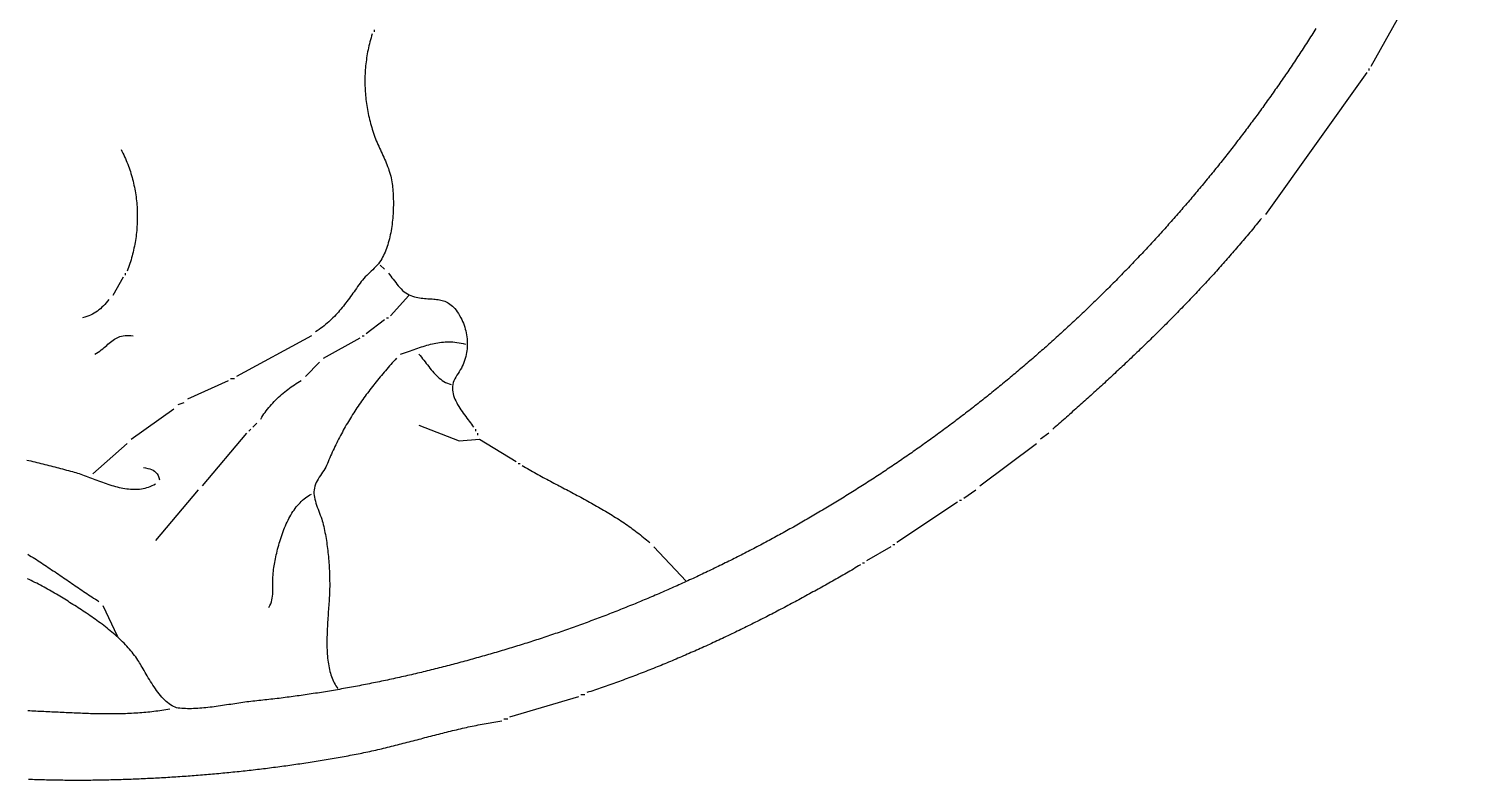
# Model space of a CAD drawing. Header units: millimetres. Extents: x 17 to 1517, y 15 to 1503.
# Drawn here: x 740 to 1454, y 15 to 386 of the extents above; entities that cross this region are included whole.
import ezdxf

# ---------------------------------------------------------------- set-up
doc = ezdxf.new("R2010")
doc.units = ezdxf.units.MM
doc.layers.add('0_0_0', color=3, linetype='Continuous')

msp = doc.modelspace()

# ---------------------------------------------------------------- linework, layer by layer
at = {"layer": '0_0_0'}
for points in [[(1454, 464), (1438.2469, 430), (1403, 367)], [(1375.924, 385.6647), (1375.4008, 384.8367), (1374.8766, 384.0096), (1374.3513, 383.1831), (1373.825, 382.3575), (1373.2975, 381.5326), (1372.769, 380.7084), (1372.2395, 379.885), (1371.7088, 379.0624), (1371.1771, 378.2405), (1370.6444, 377.4194), (1370.1105, 376.5991), (1369.5757, 375.7795), (1369.0397, 374.9607), (1368.5027, 374.1427), (1367.9646, 373.3254), (1367.4255, 372.5089), (1366.8853, 371.6932), (1366.3441, 370.8782), (1365.8018, 370.064), (1365.2585, 369.2506), (1364.7141, 368.438), (1364.1686, 367.6261), (1363.6221, 366.815), (1363.0746, 366.0047), (1362.526, 365.1952), (1361.9763, 364.3864), (1361.4256, 363.5785), (1360.8739, 362.7713), (1360.3211, 361.9649), (1359.7673, 361.1593), (1359.2124, 360.3544), (1358.6565, 359.5504), (1358.0996, 358.7471), (1357.5416, 357.9446), (1356.9826, 357.143), (1356.4225, 356.3421), (1355.8614, 355.542), (1355.2993, 354.7427), (1354.7361, 353.9441), (1354.1719, 353.1464), (1353.6067, 352.3495), (1353.0404, 351.5534), (1352.4731, 350.758), (1351.9048, 349.9635), (1351.3355, 349.1698), (1350.7651, 348.3769), (1350.1937, 347.5847), (1349.6213, 346.7934), (1349.0479, 346.0029), (1348.4734, 345.2132), (1347.8979, 344.4243), (1347.3214, 343.6362), (1346.7439, 342.8489), (1346.1653, 342.0624), (1345.5858, 341.2767), (1345.0052, 340.4919), (1344.4236, 339.7078), (1343.841, 338.9246), (1343.2574, 338.1422), (1342.6728, 337.3606), (1342.0871, 336.5798), (1341.5005, 335.7998), (1340.9128, 335.0207), (1340.3241, 334.2423), (1339.7345, 333.4648), (1339.1438, 332.6881), (1338.5521, 331.9123), (1337.9594, 331.1372), (1337.3657, 330.363), (1336.771, 329.5896), (1336.1754, 328.8171), (1335.5787, 328.0453), (1334.981, 327.2744), (1334.3823, 326.5044), (1333.7826, 325.7351), (1333.1819, 324.9667), (1332.5803, 324.1992), (1331.9776, 323.4324), (1331.374, 322.6665), (1330.7693, 321.9015), (1330.1637, 321.1372), (1329.5571, 320.3738), (1328.9494, 319.6113), (1328.3408, 318.8496), (1327.7313, 318.0887), (1327.1207, 317.3287), (1326.5091, 316.5695), (1325.8966, 315.8112), (1325.2831, 315.0537), (1324.6686, 314.2971), (1324.0531, 313.5413), (1323.4367, 312.7864), (1322.8192, 312.0323), (1322.2008, 311.279), (1321.5815, 310.5267), (1320.9611, 309.7751), (1320.3398, 309.0245), (1319.7175, 308.2746), (1319.0942, 307.5257), (1318.47, 306.7776), (1317.8447, 306.0303), (1317.2186, 305.284), (1316.5914, 304.5384), (1315.9633, 303.7938), (1315.3342, 303.05), (1314.7042, 302.307), (1314.0732, 301.565), (1313.4412, 300.8238), (1312.8083, 300.0835), (1312.1744, 299.344), (1311.5396, 298.6054), (1310.9038, 297.8677), (1310.267, 297.1308), (1309.6293, 296.3949), (1308.9907, 295.6597), (1308.351, 294.9255), (1307.7105, 294.1922), (1307.0689, 293.4597), (1306.4265, 292.7281), (1305.7831, 291.9974), (1305.1387, 291.2675), (1304.4934, 290.5386), (1303.8471, 289.8105), (1303.1999, 289.0833), (1302.5517, 288.357), (1301.9027, 287.6316), (1301.2526, 286.9071), (1300.6016, 286.1834), (1299.9497, 285.4607), (1299.2969, 284.7388), (1298.6431, 284.0178), (1297.9884, 283.2977), (1297.3327, 282.5786), (1296.6761, 281.8603), (1296.0186, 281.1429), (1295.3601, 280.4264), (1294.7007, 279.7107), (1294.0404, 278.996), (1293.3791, 278.2822), (1292.7169, 277.5693), (1292.0538, 276.8573), (1291.3898, 276.1462), (1290.7248, 275.436), (1290.059, 274.7267), (1289.3922, 274.0183), (1288.7244, 273.3108), (1288.0558, 272.6043), (1287.3862, 271.8986), (1286.7157, 271.1938), (1286.0443, 270.49), (1285.372, 269.787), (1284.6988, 269.085), (1284.0246, 268.3839), (1283.3495, 267.6837), (1282.6736, 266.9844), (1281.9967, 266.2861), (1281.3189, 265.5887), (1280.6402, 264.8921), (1279.9605, 264.1965), (1279.28, 263.5018), (1278.5986, 262.8081), (1277.9162, 262.1153), (1277.233, 261.4234), (1276.5489, 260.7324), (1275.8638, 260.0423), (1275.1779, 259.3532), (1274.491, 258.665), (1273.8033, 257.9777), (1273.1146, 257.2914), (1272.4251, 256.606), (1271.7347, 255.9215), (1271.0433, 255.238), (1270.3511, 254.5554), (1269.658, 253.8737), (1268.964, 253.193), (1268.2691, 252.5132), (1267.5733, 251.8343), (1266.8766, 251.1564), (1266.1791, 250.4795), (1265.4806, 249.8034), (1264.7813, 249.1283), (1264.0811, 248.4542), (1263.3799, 247.781), (1262.678, 247.1088), (1261.9751, 246.4375), (1261.2714, 245.7671), (1260.5667, 245.0977), (1259.8612, 244.4293), (1259.1548, 243.7618), (1258.4476, 243.0952), (1257.7395, 242.4297), (1257.0305, 241.765), (1256.3206, 241.1014), (1255.6098, 240.4386), (1254.8982, 239.7769), (1254.1857, 239.1161), (1253.4724, 238.4562), (1252.7581, 237.7974), (1252.043, 237.1394), (1251.3271, 236.4825), (1250.6103, 235.8265), (1249.8926, 235.1715), (1249.174, 234.5174), (1248.4546, 233.8644), (1247.7344, 233.2122), (1247.0132, 232.5611), (1246.2912, 231.9109), (1245.5684, 231.2617), (1244.8447, 230.6135), (1244.1201, 229.9662), (1243.3947, 229.32), (1242.6685, 228.6747), (1241.9414, 228.0303), (1241.2134, 227.387), (1240.4846, 226.7446), (1239.7549, 226.1032), (1239.0244, 225.4628), (1238.2931, 224.8234), (1237.5609, 224.185), (1236.8278, 223.5475), (1236.0939, 222.9111), (1235.3592, 222.2756), (1234.6236, 221.6411), (1233.8872, 221.0076), (1233.1499, 220.3751), (1232.4118, 219.7436), (1231.6729, 219.113), (1230.9332, 218.4835), (1230.1926, 217.855), (1229.4511, 217.2274), (1228.7089, 216.6009), (1227.9658, 215.9753), (1227.2218, 215.3508), (1226.4771, 214.7272), (1225.7315, 214.1047), (1224.9851, 213.4831), (1224.2378, 212.8626), (1223.4897, 212.243), (1222.7408, 211.6245), (1221.9911, 211.007), (1221.2406, 210.3904), (1220.4892, 209.7749), (1219.737, 209.1604), (1218.984, 208.5469), (1218.2302, 207.9344), (1217.4756, 207.323), (1216.7201, 206.7125), (1215.9639, 206.1031), (1215.2068, 205.4946), (1214.4489, 204.8872), (1213.6902, 204.2808), (1212.9307, 203.6755), (1212.1703, 203.0711), (1211.4092, 202.4678), (1210.6472, 201.8655), (1209.8845, 201.2642), (1209.1209, 200.6639), (1208.3566, 200.0647), (1207.5914, 199.4665), (1206.8254, 198.8693), (1206.0587, 198.2731), (1205.2911, 197.678), (1204.5227, 197.0839), (1203.7535, 196.4908), (1202.9836, 195.8988), (1202.2128, 195.3078), (1201.4412, 194.7178), (1200.6689, 194.1289), (1199.8957, 193.541), (1199.1218, 192.9541), (1198.3471, 192.3683), (1197.5715, 191.7835), (1196.7952, 191.1998), (1196.0181, 190.6171), (1195.2402, 190.0355), (1194.4616, 189.4549), (1193.6821, 188.8753), (1192.9019, 188.2968), (1192.1208, 187.7193), (1191.339, 187.1429), (1190.5565, 186.5675), (1189.7731, 185.9932), (1188.9889, 185.4199), (1188.204, 184.8477), (1187.4183, 184.2766), (1186.6318, 183.7065), (1185.8446, 183.1374), (1185.0566, 182.5694), (1184.2678, 182.0025), (1183.4782, 181.4366), (1182.6879, 180.8718), (1181.8968, 180.308), (1181.1049, 179.7453), (1180.3122, 179.1837), (1179.5188, 178.6231), (1178.7247, 178.0636), (1177.9297, 177.5052), (1177.134, 176.9478), (1176.3376, 176.3915), (1175.5403, 175.8363), (1174.7424, 175.2821), (1173.9436, 174.7291), (1173.1441, 174.177), (1172.3439, 173.6261), (1171.5428, 173.0762), (1170.7411, 172.5274), (1169.9386, 171.9797), (1169.1353, 171.4331), (1168.3313, 170.8875), (1167.5265, 170.3431), (1166.721, 169.7997), (1165.9147, 169.2573), (1165.1077, 168.7161), (1164.2999, 168.176), (1163.4914, 167.6369), (1162.6821, 167.0989), (1161.8721, 166.562), (1161.0614, 166.0263), (1160.2499, 165.4915), (1159.4377, 164.9579), (1158.6247, 164.4254), (1157.811, 163.894), (1156.9966, 163.3636), (1156.1814, 162.8344), (1155.3655, 162.3062), (1154.5489, 161.7792), (1153.7315, 161.2532), (1152.9134, 160.7284), (1152.0946, 160.2046), (1151.275, 159.682), (1150.4547, 159.1604), (1149.6337, 158.64), (1148.8119, 158.1206), (1147.9895, 157.6024), (1147.1663, 157.0853), (1146.3423, 156.5692), (1145.5177, 156.0543), (1144.6923, 155.5405), (1143.8662, 155.0278), (1143.0394, 154.5162), (1142.2119, 154.0058), (1141.3837, 153.4964), (1140.5547, 152.9882), (1139.7251, 152.481), (1138.8947, 151.975), (1138.0636, 151.4701), (1137.2318, 150.9664), (1136.3992, 150.4637), (1135.566, 149.9622), (1134.7321, 149.4618), (1133.8974, 148.9625), (1133.0621, 148.4644), (1132.226, 147.9673), (1131.3893, 147.4714), (1130.5518, 146.9766), (1129.7136, 146.483), (1128.8748, 145.9905), (1128.0352, 145.4991), (1127.1949, 145.0088), (1126.354, 144.5197), (1125.5123, 144.0317), (1124.6699, 143.5448), (1123.8269, 143.0591), (1122.9831, 142.5745), (1122.1387, 142.0911), (1121.2935, 141.6088), (1120.4477, 141.1276), (1119.6012, 140.6476), (1118.754, 140.1687), (1117.9061, 139.691), (1117.0575, 139.2144), (1116.2083, 138.7389), (1115.3583, 138.2646), (1114.5077, 137.7915), (1113.6564, 137.3195), (1112.8044, 136.8486), (1111.9517, 136.3789), (1111.0983, 135.9104), (1110.2443, 135.443), (1109.3896, 134.9767), (1108.5342, 134.5116), (1107.6781, 134.0477), (1106.8214, 133.5849), (1105.964, 133.1233), (1105.1059, 132.6629), (1104.2472, 132.2036), (1103.3877, 131.7454), (1102.5276, 131.2885), (1101.6669, 130.8326), (1100.8054, 130.378), (1099.9434, 129.9245), (1099.0806, 129.4722), (1098.2172, 129.0211), (1097.3531, 128.5711), (1096.4883, 128.1223), (1095.6229, 127.6746), (1094.7569, 127.2282), (1093.8901, 126.7829), (1093.0228, 126.3388), (1092.1547, 125.8958), (1091.286, 125.4541), (1090.4167, 125.0135), (1089.5467, 124.5741), (1088.676, 124.1358), (1087.8047, 123.6988), (1086.9328, 123.2629), (1086.0601, 122.8282), (1085.1869, 122.3947), (1084.313, 121.9624), (1083.4384, 121.5313), (1082.5633, 121.1013), (1081.6874, 120.6726), (1080.8109, 120.245), (1079.9338, 119.8186), (1079.0561, 119.3935), (1078.1777, 118.9695), (1077.2986, 118.5467), (1076.4189, 118.1251), (1075.5386, 117.7046), (1074.6577, 117.2854), (1073.7761, 116.8674), (1072.8939, 116.4506), (1072.011, 116.035), (1071.1275, 115.6206), (1070.2434, 115.2073), (1069.3587, 114.7953), (1068.4733, 114.3845), (1067.5873, 113.9749), (1066.7007, 113.5665), (1065.8135, 113.1593), (1064.9256, 112.7533), (1064.0371, 112.3485), (1063.148, 111.945), (1062.2582, 111.5426), (1061.3679, 111.1415), (1060.4769, 110.7416), (1059.5853, 110.3428), (1058.6931, 109.9453), (1057.8003, 109.5491), (1056.9068, 109.154), (1056.0128, 108.7601), (1055.1181, 108.3675), (1054.2228, 107.9761), (1053.327, 107.5859), (1052.4305, 107.197), (1051.5334, 106.8092), (1050.6356, 106.4227), (1049.7373, 106.0374), (1048.8384, 105.6534), (1047.9389, 105.2705), (1047.0387, 104.8889), (1046.138, 104.5085), (1045.2367, 104.1294), (1044.3347, 103.7515), (1043.4322, 103.3748), (1042.5291, 102.9994), (1041.6253, 102.6252), (1040.721, 102.2522), (1039.8161, 101.8805), (1038.9106, 101.51), (1038.0045, 101.1407), (1037.0978, 100.7727), (1036.1905, 100.4059), (1035.2826, 100.0404), (1034.3741, 99.6761), (1033.4651, 99.3131), (1032.5554, 98.9513), (1031.6452, 98.5907), (1030.7344, 98.2314), (1029.823, 97.8734), (1028.911, 97.5166), (1027.9985, 97.161), (1027.0853, 96.8067), (1026.1716, 96.4537), (1025.2573, 96.1019), (1024.3425, 95.7514), (1023.427, 95.4021), (1022.511, 95.0541), (1021.5944, 94.7073), (1020.6772, 94.3618), (1019.7595, 94.0176), (1018.8412, 93.6746), (1017.9223, 93.3329), (1017.0028, 92.9924), (1016.0828, 92.6532), (1015.1622, 92.3153), (1014.2411, 91.9787), (1013.3194, 91.6433), (1012.3971, 91.3092), (1011.4743, 90.9763), (1010.5509, 90.6447), (1009.6269, 90.3144), (1008.7024, 89.9854), (1007.7773, 89.6577), (1006.8517, 89.3312), (1005.9255, 89.006), (1004.9987, 88.6821), (1004.0714, 88.3594), (1003.1436, 88.038), (1002.2152, 87.718), (1001.2862, 87.3992), (1000.3567, 87.0816), (999.4266, 86.7654), (998.496, 86.4505), (997.5649, 86.1368), (996.6332, 85.8244), (995.701, 85.5133), (994.7682, 85.2035), (993.8348, 84.895), (992.901, 84.5878), (991.9666, 84.2819), (991.0316, 83.9773), (990.0961, 83.6739), (989.1601, 83.3719), (988.2236, 83.0711), (987.2865, 82.7717), (986.3488, 82.4735), (985.4107, 82.1767), (984.472, 81.8811), (983.5327, 81.5869), (982.593, 81.294), (981.6527, 81.0023), (980.7119, 80.712), (979.7706, 80.423), (978.8287, 80.1352), (977.8863, 79.8488), (976.9434, 79.5637), (976, 79.28), (975.038, 78.992), (974.0757, 78.7052), (973.1129, 78.4195), (972.1496, 78.1349), (971.1858, 77.8516), (970.2216, 77.5693), (969.257, 77.2883), (968.2919, 77.0084), (967.3264, 76.7296), (966.3604, 76.4521), (965.3939, 76.1757), (964.4271, 75.9006), (963.4598, 75.6266), (962.4921, 75.3538), (961.5239, 75.0823), (960.5553, 74.812), (959.5863, 74.5428), (958.6169, 74.275), (957.647, 74.0083), (956.6768, 73.7429), (955.7061, 73.4787), (954.735, 73.2158), (953.7635, 72.9542), (952.7916, 72.6938), (951.8193, 72.4346), (950.8465, 72.1768), (949.8734, 71.9202), (948.8999, 71.6649), (947.926, 71.4109), (946.9517, 71.1582), (945.9771, 70.9068), (945.002, 70.6567), (944.0265, 70.408), (943.0507, 70.1605), (942.0745, 69.9144), (941.0979, 69.6696), (940.121, 69.4261), (939.1437, 69.184), (938.166, 68.9433), (937.1879, 68.7039), (936.2095, 68.4658), (935.2307, 68.2292), (934.2516, 67.9939), (933.2721, 67.76), (932.2923, 67.5274), (931.3121, 67.2963), (930.3316, 67.0665), (929.3507, 66.8382), (928.3695, 66.6113), (927.3879, 66.3858), (926.406, 66.1617), (925.4238, 65.939), (924.4413, 65.7178), (923.4584, 65.498), (922.4752, 65.2796), (921.4917, 65.0627), (920.5078, 64.8472), (919.5237, 64.6333), (918.5392, 64.4207), (917.5544, 64.2097), (916.5693, 64.0001), (915.5839, 63.792), (914.5982, 63.5855), (913.6122, 63.3804), (912.6259, 63.1768), (911.6393, 62.9747), (910.6524, 62.7741), (909.6652, 62.5751), (908.6777, 62.3775), (907.6899, 62.1815), (906.7019, 61.9871), (905.7136, 61.7942), (904.725, 61.6028), (903.7361, 61.413), (902.7469, 61.2247), (901.7575, 61.0381), (900.7678, 60.853), (899.7778, 60.6694), (898.7876, 60.4875), (897.7972, 60.3071), (896.8064, 60.1284), (895.8154, 59.9512), (894.8242, 59.7757), (893.8327, 59.6017), (892.841, 59.4294), (891.849, 59.2587), (890.8568, 59.0897), (889.8643, 58.9222), (888.8716, 58.7565), (887.8787, 58.5923), (886.8855, 58.4298), (885.8921, 58.269), (884.8985, 58.1099), (883.9047, 57.9524), (882.9106, 57.7966), (881.9164, 57.6425), (880.9219, 57.4901), (879.9272, 57.3393), (878.9323, 57.1903), (877.9371, 57.043), (876.9418, 56.8974), (875.9463, 56.7535), (874.9506, 56.6113), (873.9546, 56.4709), (872.9585, 56.3322), (871.9622, 56.1952), (870.9657, 56.06), (869.9691, 55.9266), (868.9722, 55.7949), (867.9751, 55.6649), (866.9779, 55.5368), (865.9805, 55.4104), (864.9829, 55.2858), (863.9852, 55.163), (862.9873, 55.042), (861.9892, 54.9228), (860.991, 54.8053), (859.9926, 54.6898), (858.994, 54.576), (857.9953, 54.464), (856.9965, 54.3539), (855.9974, 54.2456), (854.9983, 54.1392), (853.999, 54.0346), (852.9995, 53.9318), (852, 53.831), (851.0472, 53.7312), (850.0866, 53.6224), (849.1185, 53.5051), (848.1435, 53.3804), (847.1619, 53.2488), (846.1743, 53.1112), (845.181, 52.9685), (844.1826, 52.8214), (843.1794, 52.6708), (842.1719, 52.5173), (841.1606, 52.3619), (840.1459, 52.2053), (839.1283, 52.0483), (838.1082, 51.8917), (837.0861, 51.7363), (836.0625, 51.5829), (835.0377, 51.4323), (834.0122, 51.2853), (832.9865, 51.1428), (831.961, 51.0054), (830.9363, 50.874), (829.9126, 50.7494), (828.8905, 50.6323), (827.8705, 50.5237), (826.8529, 50.4243), (825.8383, 50.3348), (824.8271, 50.2561), (823.8197, 50.189), (822.8165, 50.1343), (821.8182, 50.0927), (820.825, 50.0651), (819.8374, 50.0523), (818.8559, 50.055), (817.881, 50.0741), (816.9131, 50.1104), (815.9526, 50.1646), (815, 50.2376), (814.2143, 50.3459), (813.4372, 50.5308), (812.6689, 50.7884), (811.9096, 51.115), (811.1595, 51.5066), (810.4189, 51.9595), (809.6878, 52.4699), (808.9665, 53.0338), (808.2552, 53.6476), (807.554, 54.3074), (806.8633, 55.0093), (806.1832, 55.7495), (805.5139, 56.5243), (804.8555, 57.3297), (804.2084, 58.1621), (803.5726, 59.0175), (802.9484, 59.8921), (802.3361, 60.7821), (801.7357, 61.6837), (801.1475, 62.5931), (800.5716, 63.5064), (800.0084, 64.4199), (799.458, 65.3296), (798.9205, 66.2319), (798.3962, 67.1227), (797.8853, 67.9985), (797.388, 68.8552), (796.9045, 69.6892), (796.4349, 70.4965), (795.9796, 71.2734), (795.5386, 72.016), (795.1122, 72.7205), (794.7006, 73.3831), (794.304, 74), (793.7689, 74.7964), (793.2149, 75.5852), (792.6426, 76.3664), (792.0525, 77.1399), (791.4452, 77.906), (790.8213, 78.6646), (790.1814, 79.4159), (789.5261, 80.1597), (788.856, 80.8964), (788.1716, 81.6257), (787.4736, 82.348), (786.7625, 83.0631), (786.0389, 83.7711), (785.3034, 84.4722), (784.5566, 85.1663), (783.7991, 85.8536), (783.0315, 86.5341), (782.2543, 87.2077), (781.4681, 87.8747), (780.6736, 88.5351), (779.8713, 89.1888), (779.0618, 89.836), (778.2456, 90.4768), (777.4235, 91.1111), (776.5959, 91.7391), (775.7634, 92.3608), (774.9267, 92.9762), (774.0863, 93.5855), (773.2429, 94.1886), (772.3969, 94.7857), (771.549, 95.3768), (770.6998, 95.9619), (769.8498, 96.5411), (768.9997, 97.1145), (768.15, 97.6821), (767.3014, 98.2439), (766.4543, 98.8002), (765.6094, 99.3508), (764.7674, 99.8958), (763.9286, 100.4354), (763.0939, 100.9696), (762.2637, 101.4983), (761.4386, 102.0218), (760.6192, 102.54), (759.8061, 103.053), (759, 103.5609), (758.1962, 104.0645), (757.3838, 104.5686), (756.5631, 105.0727), (755.7342, 105.5766), (754.8976, 106.0799), (754.0533, 106.5822), (753.2018, 107.0832), (752.3432, 107.5825), (751.4778, 108.0798), (750.6058, 108.5746), (749.7276, 109.0668), (748.8434, 109.5558), (747.9535, 110.0415), (747.058, 110.5233), (746.1574, 111.001), (745.2517, 111.4741), (744.3414, 111.9424), (743.4266, 112.4055), (742.5076, 112.8631), (741.5847, 113.3147), (740.6582, 113.7601), (739.7282, 114.1988)], [(910, 383), (909.6953, 382.0193), (909.4043, 381.0385), (909.127, 380.0577), (908.8633, 379.0767), (908.6131, 378.0956), (908.3764, 377.1145), (908.1532, 376.1333), (907.9433, 375.1521), (907.7469, 374.1708), (907.5637, 373.1894), (907.3938, 372.208), (907.2372, 371.2266), (907.0937, 370.2452), (906.9634, 369.2638), (906.8461, 368.2823), (906.7419, 367.3009), (906.6507, 366.3195), (906.5724, 365.3381), (906.5071, 364.3568), (906.4546, 363.3755), (906.4149, 362.3943), (906.388, 361.4131), (906.3739, 360.432), (906.3724, 359.4509), (906.3835, 358.47), (906.4072, 357.4891), (906.4435, 356.5084), (906.4922, 355.5278), (906.5534, 354.5472), (906.6271, 353.5669), (906.713, 352.5866), (906.8113, 351.6065), (906.9219, 350.6266), (907.0446, 349.6468), (907.1796, 348.6672), (907.3267, 347.6878), (907.4859, 346.7086), (907.6571, 345.7296), (907.8403, 344.7507), (908.0354, 343.7721), (908.2425, 342.7938), (908.4614, 341.8156), (908.6921, 340.8377), (908.9346, 339.8601), (909.1889, 338.8827), (909.4547, 337.9056), (909.7323, 336.9287), (910.0214, 335.9522), (910.322, 334.9759), (910.6342, 334), (910.9472, 333.0754), (911.2809, 332.1554), (911.6329, 331.2396), (912.0011, 330.3272), (912.3833, 329.4178), (912.7772, 328.5108), (913.1806, 327.6056), (913.5913, 326.7017), (914.007, 325.7984), (914.4256, 324.8953), (914.8448, 323.9917), (915.2625, 323.0872), (915.6763, 322.181), (916.0841, 321.2727), (916.4836, 320.3617), (916.8727, 319.4474), (917.2491, 318.5293), (917.6105, 317.6067), (917.9548, 316.6792), (918.2798, 315.7462), (918.5832, 314.8071), (918.8628, 313.8612), (919.1164, 312.9082), (919.3418, 311.9473), (919.5367, 310.9781), (919.699, 310), (919.8207, 309.1301), (919.9321, 308.2396), (920.0329, 307.3296), (920.1229, 306.4014), (920.2018, 305.4562), (920.2695, 304.4952), (920.3256, 303.5197), (920.3701, 302.531), (920.4026, 301.5303), (920.423, 300.5188), (920.431, 299.4977), (920.4264, 298.4684), (920.4089, 297.432), (920.3784, 296.3899), (920.3347, 295.3432), (920.2774, 294.2931), (920.2064, 293.2411), (920.1215, 292.1881), (920.0224, 291.1357), (919.9089, 290.0848), (919.7808, 289.0369), (919.6378, 287.9932), (919.4798, 286.9548), (919.3066, 285.9231), (919.1178, 284.8992), (918.9132, 283.8845), (918.6928, 282.8801), (918.4561, 281.8874), (918.203, 280.9075), (917.9334, 279.9418), (917.6468, 278.9913), (917.3432, 278.0575), (917.0224, 277.1415), (916.684, 276.2445), (916.3278, 275.3679), (915.9537, 274.5128), (915.5614, 273.6806), (915.1507, 272.8724), (914.7214, 272.0895), (914.2013, 271.2409), (913.6318, 270.4237), (913.0192, 269.6338), (912.3697, 268.8671), (911.6896, 268.1196), (910.9851, 267.3872), (910.2625, 266.6658), (909.5279, 265.9515), (908.7878, 265.24), (908.0483, 264.5274), (907.3156, 263.8096), (906.5961, 263.0825), (905.896, 262.342), (905.2215, 261.5842), (904.5789, 260.8048), (903.9745, 260), (903.3752, 259.1567), (902.7816, 258.3187), (902.1927, 257.4861), (901.6075, 256.6591), (901.0251, 255.8378), (900.4446, 255.0226), (899.8649, 254.2136), (899.2851, 253.4109), (898.7044, 252.6149), (898.1217, 251.8256), (897.5361, 251.0434), (896.9466, 250.2682), (896.3524, 249.5005), (895.7524, 248.7404), (895.1457, 247.988), (894.5314, 247.2436), (893.9084, 246.5074), (893.276, 245.7795), (892.633, 245.0602), (891.9786, 244.3497), (891.3119, 243.6481), (890.6318, 242.9557), (889.9374, 242.2726), (889.2278, 241.5991), (888.502, 240.9353), (887.7592, 240.2815), (886.9982, 239.6379), (886.2182, 239.0045), (885.4183, 238.3817), (884.5974, 237.7697), (883.7547, 237.1686), (882.8892, 236.5786), (882, 236)], [(911, 385), (911, 384)], [(1401, 364), (1351, 294)], [(1402, 366), (1402, 365)], [(786, 326), (786.4558, 325.1148), (786.8982, 324.2243), (787.3271, 323.3286), (787.7425, 322.4279), (788.1444, 321.5223), (788.533, 320.612), (788.908, 319.6971), (789.2697, 318.7778), (789.618, 317.8543), (789.9529, 316.9267), (790.2745, 315.9951), (790.5827, 315.0597), (790.8776, 314.1207), (791.1592, 313.1783), (791.4275, 312.2325), (791.6825, 311.2836), (791.9242, 310.3316), (792.1527, 309.3769), (792.368, 308.4194), (792.5701, 307.4594), (792.759, 306.497), (792.9347, 305.5324), (793.0973, 304.5657), (793.2467, 303.5971), (793.383, 302.6268), (793.5062, 301.6549), (793.6163, 300.6815), (793.7133, 299.7069), (793.7972, 298.7311), (793.8682, 297.7544), (793.926, 296.7768), (793.9709, 295.7986), (794.0028, 294.8199), (794.0217, 293.8408), (794.0277, 292.8615), (794.0207, 291.8822), (794.0007, 290.9031), (793.9679, 289.9242), (793.9222, 288.9457), (793.8636, 287.9679), (793.7921, 286.9908), (793.7078, 286.0146), (793.6107, 285.0394), (793.5007, 284.0655), (793.378, 283.0929), (793.2425, 282.1219), (793.0942, 281.1526), (792.9332, 280.1851), (792.7595, 279.2196), (792.573, 278.2562), (792.3739, 277.2952), (792.162, 276.3366), (791.9375, 275.3807), (791.7004, 274.4275), (791.4506, 273.4773), (791.1883, 272.5302), (790.9133, 271.5863), (790.6258, 270.6458), (790.3257, 269.7089), (790.013, 268.7757), (789.6878, 267.8464), (789.3501, 266.9211), (789, 266)], [(1349, 292), (1348.3673, 291.2165), (1347.7333, 290.4343), (1347.098, 289.6534), (1346.4614, 288.8737), (1345.8236, 288.0953), (1345.1845, 287.3181), (1344.5441, 286.5421), (1343.9024, 285.7673), (1343.2595, 284.9938), (1342.6153, 284.2215), (1341.9698, 283.4503), (1341.3232, 282.6804), (1340.6753, 281.9117), (1340.0261, 281.1442), (1339.3758, 280.3778), (1338.7242, 279.6126), (1338.0714, 278.8486), (1337.4175, 278.0858), (1336.7623, 277.3241), (1336.1059, 276.5636), (1335.4484, 275.8042), (1334.7896, 275.046), (1334.1297, 274.2889), (1333.4687, 273.5329), (1332.8064, 272.7781), (1332.143, 272.0243), (1331.4785, 271.2717), (1330.8128, 270.5202), (1330.146, 269.7698), (1329.4781, 269.0205), (1328.809, 268.2723), (1328.1389, 267.5252), (1327.4676, 266.7791), (1326.7952, 266.0342), (1326.1217, 265.2903), (1325.4471, 264.5474), (1324.7715, 263.8056), (1324.0947, 263.0649), (1323.4169, 262.3252), (1322.738, 261.5865), (1322.0581, 260.8489), (1321.3771, 260.1123), (1320.6951, 259.3767), (1320.012, 258.6422), (1319.3279, 257.9086), (1318.6427, 257.1761), (1317.9565, 256.4445), (1317.2694, 255.714), (1316.5812, 254.9844), (1315.892, 254.2558), (1315.2018, 253.5282), (1314.5106, 252.8015), (1313.8184, 252.0759), (1313.1252, 251.3511), (1312.4311, 250.6274), (1311.736, 249.9045), (1311.04, 249.1827), (1310.3429, 248.4617), (1309.645, 247.7417), (1308.9461, 247.0226), (1308.2463, 246.3044), (1307.5455, 245.5871), (1306.8438, 244.8708), (1306.1412, 244.1553), (1305.4377, 243.4407), (1304.7333, 242.7271), (1304.0279, 242.0143), (1303.3217, 241.3023), (1302.6146, 240.5913), (1301.9067, 239.8811), (1301.1978, 239.1718), (1300.4881, 238.4633), (1299.7775, 237.7557), (1299.0661, 237.0489), (1298.3538, 236.343), (1297.6407, 235.6378), (1296.9267, 234.9336), (1296.2119, 234.2301), (1295.4963, 233.5274), (1294.7799, 232.8256), (1294.0626, 232.1245), (1293.3446, 231.4243), (1292.6257, 230.7248), (1291.9061, 230.0262), (1291.1857, 229.3283), (1290.4645, 228.6311), (1289.7425, 227.9348), (1289.0198, 227.2392), (1288.2962, 226.5443), (1287.572, 225.8502), (1286.847, 225.1569), (1286.1212, 224.4643), (1285.3947, 223.7724), (1284.6675, 223.0813), (1283.9396, 222.3908), (1283.2109, 221.7011), (1282.4815, 221.0121), (1281.7514, 220.3238), (1281.0207, 219.6362), (1280.2892, 218.9493), (1279.557, 218.2631), (1278.8242, 217.5776), (1278.0907, 216.8927), (1277.3565, 216.2085), (1276.6216, 215.525), (1275.8861, 214.8421), (1275.15, 214.1599), (1274.4132, 213.4783), (1273.6758, 212.7974), (1272.9377, 212.117), (1272.199, 211.4374), (1271.4597, 210.7583), (1270.7198, 210.0799), (1269.9793, 209.4021), (1269.2382, 208.7248), (1268.4964, 208.0482), (1267.7541, 207.3722), (1267.0113, 206.6968), (1266.2678, 206.0219), (1265.5238, 205.3476), (1264.7792, 204.6739), (1264.034, 204.0008), (1263.2884, 203.3282), (1262.5421, 202.6562), (1261.7953, 201.9847), (1261.048, 201.3138), (1260.3002, 200.6434), (1259.5519, 199.9735), (1258.803, 199.3041), (1258.0536, 198.6353), (1257.3038, 197.967), (1256.5534, 197.2992), (1255.8025, 196.6319), (1255.0512, 195.9651), (1254.2994, 195.2988), (1253.5471, 194.6329), (1252.7944, 193.9676), (1252.0412, 193.3027), (1251.2876, 192.6383), (1250.5335, 191.9743), (1249.7789, 191.3108), (1249.024, 190.6478), (1248.2686, 189.9852), (1247.5128, 189.323), (1246.7566, 188.6613), (1246, 188)], [(788, 265), (788, 264)], [(914, 269), (916, 267)], [(918, 265), (918.5688, 264.282), (919.1464, 263.5266), (919.7343, 262.7424), (920.3341, 261.9384), (920.9474, 261.1231), (921.5757, 260.3055), (922.2207, 259.4944), (922.8841, 258.6984), (923.5672, 257.9265), (924.2718, 257.1873), (924.9995, 256.4897), (925.7518, 255.8425), (926.5303, 255.2543), (927.3367, 254.7342), (928.1725, 254.2907), (929.0393, 253.9328), (929.9431, 253.6327), (930.8308, 253.3753), (931.7028, 253.1565), (932.5596, 252.9723), (933.4015, 252.8189), (934.229, 252.6923), (935.0423, 252.5886), (935.842, 252.5038), (936.6285, 252.4341), (937.402, 252.3754), (938.1632, 252.3239), (938.9122, 252.2755), (939.6496, 252.2265), (940.3757, 252.1727), (941.091, 252.1104), (941.7959, 252.0356), (942.4907, 251.9443), (943.1758, 251.8326), (943.8517, 251.6965), (944.5188, 251.5322), (945.1774, 251.3357), (945.8279, 251.1031), (946.4709, 250.8303), (947.1066, 250.5136), (947.7354, 250.1489), (948.3579, 249.7324), (948.9743, 249.26), (949.5851, 248.7279), (950.1906, 248.1322), (950.7914, 247.4688), (951.3877, 246.7339), (951.98, 245.9234), (952.5686, 245.0336), (953.1541, 244.0604), (953.7368, 243), (954.1953, 242.0903), (954.6191, 241.1714), (955.0081, 240.244), (955.3621, 239.3085), (955.681, 238.3658), (955.9645, 237.4165), (956.2126, 236.4612), (956.4251, 235.5005), (956.6019, 234.5353), (956.7427, 233.5661), (956.8476, 232.5935), (956.9162, 231.6183), (956.9484, 230.6412), (956.9442, 229.6626), (956.9034, 228.6834), (956.8257, 227.7042), (956.7111, 226.7257), (956.5595, 225.7484), (956.3705, 224.7732), (956.1442, 223.8005), (955.8804, 222.8312), (955.5789, 221.8658), (955.2395, 220.905), (954.8621, 219.9495), (954.4467, 219), (954.0006, 218.1115), (953.4977, 217.2333), (952.9573, 216.3607), (952.3988, 215.4888), (951.8414, 214.6128), (951.3047, 213.7278), (950.8079, 212.829), (950.3703, 211.9117), (950.0115, 210.971), (949.7506, 210.002), (949.6072, 209), (949.5798, 208.1211), (949.6289, 207.237), (949.7494, 206.349), (949.9365, 205.4584), (950.1851, 204.5663), (950.4903, 203.674), (950.8471, 202.7828), (951.2506, 201.8939), (951.6958, 201.0085), (952.1777, 200.1279), (952.6914, 199.2534), (953.2318, 198.3862), (953.7941, 197.5274), (954.3732, 196.6785), (954.9643, 195.8405), (955.5623, 195.0148), (956.1622, 194.2026), (956.7592, 193.4052), (957.3482, 192.6238), (957.9242, 191.8595), (958.4824, 191.1138), (959.0177, 190.3878), (959.5252, 189.6828), (960, 189)], [(787, 263), (782, 254)], [(780, 252), (779.3308, 251.1511), (778.6564, 250.338), (777.9737, 249.561), (777.2799, 248.8207), (776.5719, 248.1177), (775.8468, 247.4526), (775.1016, 246.8257), (774.3333, 246.2378), (773.539, 245.6893), (772.7156, 245.1808), (771.8603, 244.7129), (770.97, 244.286), (770.0418, 243.9007), (769.0727, 243.5576), (768.0598, 243.2571), (767, 243)], [(928, 254), (919, 244)], [(917, 243), (918, 243)], [(916, 242), (907, 235)], [(773, 225), (773.8726, 225.4988), (774.6973, 226.0185), (775.479, 226.555), (776.2227, 227.104), (776.9336, 227.6612), (777.6166, 228.2223), (778.2767, 228.7832), (778.9191, 229.3396), (779.5488, 229.8873), (780.1707, 230.422), (780.79, 230.9394), (781.4116, 231.4354), (782.0407, 231.9057), (782.6821, 232.346), (783.3411, 232.7521), (784.0225, 233.1199), (784.7316, 233.4449), (785.4732, 233.723), (786.2524, 233.95), (787.0743, 234.1215), (787.9439, 234.2335), (788.8662, 234.2815), (789.8463, 234.2614), (790.8892, 234.169), (792, 234)], [(880, 234), (843, 214)], [(886, 223), (904, 233)], [(905, 234), (906, 234)], [(924, 225), (924.9913, 225.3274), (925.9692, 225.6578), (926.9344, 225.9901), (927.8881, 226.3228), (928.8311, 226.6546), (929.7645, 226.9842), (930.6893, 227.3103), (931.6064, 227.6316), (932.5169, 227.9468), (933.4217, 228.2546), (934.3218, 228.5536), (935.2182, 228.8426), (936.1119, 229.1202), (937.0039, 229.3851), (937.8951, 229.636), (938.7866, 229.8717), (939.6793, 230.0907), (940.5743, 230.2918), (941.4724, 230.4736), (942.3747, 230.6349), (943.2822, 230.7743), (944.1959, 230.8905), (945.1167, 230.9823), (946.0457, 231.0482), (946.9837, 231.0871), (947.9319, 231.0975), (948.8912, 231.0781), (949.8626, 231.0278), (950.8471, 230.945), (951.8456, 230.8286), (952.8591, 230.6772), (953.8887, 230.4895), (954.9353, 230.2642), (956, 230)], [(922, 223), (921.2983, 222.2352), (920.6014, 221.4694), (919.909, 220.7026), (919.2214, 219.9345), (918.5385, 219.1652), (917.8602, 218.3946), (917.1867, 217.6226), (916.518, 216.8492), (915.8539, 216.0742), (915.1947, 215.2976), (914.5402, 214.5194), (913.8906, 213.7395), (913.2457, 212.9577), (912.6057, 212.1741), (911.9705, 211.3885), (911.3402, 210.601), (910.7148, 209.8113), (910.0943, 209.0195), (909.4786, 208.2255), (908.8679, 207.4292), (908.2622, 206.6306), (907.6614, 205.8295), (907.0655, 205.0259), (906.4747, 204.2198), (905.8888, 203.411), (905.308, 202.5996), (904.7322, 201.7853), (904.1614, 200.9682), (903.5958, 200.1482), (903.0351, 199.3253), (902.4796, 198.4992), (901.9292, 197.6701), (901.384, 196.8377), (900.8438, 196.0022), (900.3088, 195.1632), (899.779, 194.3209), (899.2544, 193.4751), (898.735, 192.6258), (898.2208, 191.7728), (897.7118, 190.9162), (897.2081, 190.0559), (896.7097, 189.1917), (896.2165, 188.3236), (895.7287, 187.4516), (895.2461, 186.5756), (894.7689, 185.6954), (894.297, 184.8112), (893.8304, 183.9226), (893.3693, 183.0298), (892.9135, 182.1326), (892.4631, 181.231), (892.0182, 180.3248), (891.5787, 179.4141), (891.1446, 178.4987), (890.716, 177.5786), (890.2929, 176.6537), (889.8753, 175.724), (889.4632, 174.7893), (889.0566, 173.8496), (888.6556, 172.9049), (888.2601, 171.955), (887.8703, 171), (887.4845, 170.1303), (887.0434, 169.2734), (886.5581, 168.4263), (886.0393, 167.5862), (885.4981, 166.7503), (884.9455, 165.9158), (884.3923, 165.0798), (883.8496, 164.2395), (883.3283, 163.3921), (882.8394, 162.5348), (882.3938, 161.6647), (882.0025, 160.779), (881.6764, 159.8748), (881.4266, 158.9494), (881.2639, 158), (881.2034, 157.1347), (881.2207, 156.2405), (881.3082, 155.321), (881.4581, 154.38), (881.6629, 153.421), (881.9149, 152.4478), (882.2064, 151.4641), (882.5297, 150.4735), (882.8772, 149.4797), (883.2413, 148.4864), (883.6142, 147.4973), (883.9884, 146.516), (884.3561, 145.5463), (884.7097, 144.5919), (885.0416, 143.6563), (885.3441, 142.7434), (885.6095, 141.8567), (885.8302, 141), (886.0537, 140.0192), (886.268, 139.0359), (886.4733, 138.0503), (886.6696, 137.0625), (886.8571, 136.0726), (887.0358, 135.0808), (887.206, 134.087), (887.3676, 133.0916), (887.5209, 132.0946), (887.6659, 131.096), (887.8027, 130.0961), (887.9314, 129.095), (888.0523, 128.0927), (888.1653, 127.0894), (888.2705, 126.0853), (888.3682, 125.0804), (888.4584, 124.0749), (888.5412, 123.0688), (888.6167, 122.0623), (888.6851, 121.0556), (888.7464, 120.0487), (888.8008, 119.0418), (888.8484, 118.035), (888.8893, 117.0284), (888.9236, 116.0221), (888.9514, 115.0163), (888.9728, 114.011), (888.988, 113.0065), (888.997, 112.0027), (889, 111), (888.9949, 110.1824), (888.9804, 109.3441), (888.9571, 108.4858), (888.9256, 107.6085), (888.8869, 106.7132), (888.8414, 105.8007), (888.7901, 104.872), (888.7335, 103.9281), (888.6725, 102.9697), (888.6077, 101.998), (888.5399, 101.0137), (888.4698, 100.0179), (888.3981, 99.0114), (888.3256, 97.9951), (888.2528, 96.9701), (888.1807, 95.9372), (888.1099, 94.8973), (888.0411, 93.8514), (887.975, 92.8004), (887.9124, 91.7453), (887.854, 90.6869), (887.8005, 89.6261), (887.7526, 88.564), (887.7111, 87.5014), (887.6766, 86.4393), (887.6499, 85.3786), (887.6318, 84.3201), (887.6229, 83.2649), (887.624, 82.2139), (887.6357, 81.168), (887.6589, 80.128), (887.6942, 79.095), (887.7423, 78.0699), (887.804, 77.0536), (887.88, 76.047), (887.971, 75.051), (888.0778, 74.0666), (888.201, 73.0947), (888.3414, 72.1363), (888.4997, 71.1922), (888.6766, 70.2633), (888.8729, 69.3507), (889.0892, 68.4552), (889.3264, 67.5777), (889.585, 66.7192), (889.8659, 65.8807), (890.1697, 65.0629), (890.4972, 64.267), (890.8491, 63.4937), (891.2262, 62.744), (891.629, 62.0189), (892.0585, 61.3192), (892.5152, 60.6459), (893, 60)], [(933, 225), (933.6358, 224.2752), (934.2588, 223.532), (934.8715, 222.774), (935.4765, 222.0047), (936.0765, 221.2277), (936.674, 220.4465), (937.2718, 219.6649), (937.8723, 218.8862), (938.4783, 218.1141), (939.0923, 217.3522), (939.717, 216.6041), (940.355, 215.8733), (941.0089, 215.1634), (941.6814, 214.4779), (942.375, 213.8205), (943.0923, 213.1947), (943.8361, 212.6042), (944.6089, 212.0523), (945.4134, 211.5429), (946.2521, 211.0793), (947.1276, 210.6653), (948.0427, 210.3043), (949, 210)], [(877, 214), (884, 221)], [(819, 203), (839, 212)], [(840, 213), (842, 213)], [(855, 193), (855.4977, 193.836), (856.0184, 194.6625), (856.5614, 195.4793), (857.1259, 196.2862), (857.7109, 197.0829), (858.3158, 197.869), (858.9397, 198.6445), (859.5817, 199.4089), (860.2412, 200.1621), (860.9173, 200.9038), (861.6091, 201.6338), (862.3159, 202.3518), (863.0368, 203.0575), (863.7711, 203.7507), (864.5179, 204.4312), (865.2765, 205.0986), (866.0459, 205.7528), (866.8255, 206.3934), (867.6144, 207.0203), (868.4118, 207.6331), (869.2169, 208.2316), (870.0289, 208.8156), (870.8469, 209.3848), (871.6702, 209.9389), (872.498, 210.4778), (873.3294, 211.0011), (874.1637, 211.5085), (875, 212)], [(817, 201), (814, 200)], [(791, 183), (812, 198)], [(848, 186), (826, 160)], [(850, 188), (849, 187)], [(853, 191), (851, 189)], [(933, 190), (953, 182.2994), (963, 182.9807), (981, 172)], [(961, 188), (961, 187)], [(962, 186), (962, 185)], [(1244, 186), (1240, 183)], [(789, 181), (772, 166)], [(1210, 160), (1238, 181)], [(739.5573, 172.7656), (740.5358, 172.5281), (741.5141, 172.2897), (742.4922, 172.0504), (743.4701, 171.8101), (744.4477, 171.569), (745.4251, 171.3269), (746.4023, 171.0837), (747.3792, 170.8396), (748.3559, 170.5945), (749.3323, 170.3484), (750.3085, 170.1011), (751.2843, 169.8528), (752.2599, 169.6034), (753.2353, 169.3529), (754.2103, 169.1012), (755.1851, 168.8484), (756.1596, 168.5944), (757.1337, 168.3392), (758.1076, 168.0828), (759.0812, 167.8252), (760.0544, 167.5663), (761.0273, 167.3061), (762, 167.0447), (762.8072, 166.8189), (763.6242, 166.5751), (764.4503, 166.3148), (765.2853, 166.0395), (766.1286, 165.7508), (766.98, 165.4501), (767.839, 165.1389), (768.7052, 164.8189), (769.5783, 164.4914), (770.4577, 164.158), (771.3431, 163.8203), (772.2342, 163.4796), (773.1305, 163.1377), (774.0315, 162.7958), (774.937, 162.4557), (775.8464, 162.1187), (776.7595, 161.7864), (777.6758, 161.4604), (778.5948, 161.142), (779.5163, 160.833), (780.4398, 160.5346), (781.3648, 160.2486), (782.291, 159.9763), (783.2181, 159.7193), (784.1455, 159.4791), (785.0729, 159.2573), (785.9999, 159.0553), (786.926, 158.8746), (787.851, 158.7168), (788.7743, 158.5834), (789.6956, 158.4759), (790.6145, 158.3958), (791.5306, 158.3446), (792.4435, 158.3238), (793.3527, 158.335), (794.2579, 158.3797), (795.1586, 158.4593), (796.0546, 158.5755), (796.9453, 158.7296), (797.8303, 158.9233), (798.7094, 159.158), (799.582, 159.4352), (800.4477, 159.7565), (801.3062, 160.1234), (802.1571, 160.5374), (803, 161)], [(797, 169), (798.1267, 168.8504), (799.1749, 168.6547), (800.1442, 168.4019), (801.034, 168.081), (801.844, 167.6809), (802.5736, 167.1906), (803.2223, 166.599), (803.7898, 165.8952), (804.2756, 165.0681), (804.6791, 164.1067), (805, 163)], [(982, 171), (983, 171)], [(984, 170), (984.8587, 169.5028), (985.7196, 169.0087), (986.5825, 168.5174), (987.4474, 168.0289), (988.3141, 167.5429), (989.1826, 167.0594), (990.0527, 166.5782), (990.9244, 166.0991), (991.7976, 165.622), (992.6721, 165.1467), (993.5479, 164.6732), (994.4248, 164.2012), (995.3028, 163.7307), (996.1818, 163.2614), (997.0617, 162.7933), (997.9423, 162.3262), (998.8236, 161.8599), (999.7055, 161.3943), (1000.5879, 160.9293), (1001.4706, 160.4647), (1002.3537, 160.0004), (1003.2369, 159.5362), (1004.1202, 159.0719), (1005.0035, 158.6076), (1005.8868, 158.1429), (1006.7698, 157.6777), (1007.6525, 157.212), (1008.5348, 156.7455), (1009.4166, 156.2782), (1010.2978, 155.8098), (1011.1783, 155.3403), (1012.0581, 154.8694), (1012.9369, 154.3971), (1013.8148, 153.9232), (1014.6916, 153.4476), (1015.5672, 152.97), (1016.4415, 152.4904), (1017.3145, 152.0087), (1018.186, 151.5246), (1019.0559, 151.038), (1019.9241, 150.5489), (1020.7906, 150.057), (1021.6552, 149.5622), (1022.5179, 149.0643), (1023.3784, 148.5633), (1024.2369, 148.0589), (1025.093, 147.5511), (1025.9469, 147.0396), (1026.7982, 146.5244), (1027.6471, 146.0053), (1028.4932, 145.4821), (1029.3367, 144.9548), (1030.1772, 144.4231), (1031.0149, 143.8869), (1031.8495, 143.346), (1032.681, 142.8005), (1033.5092, 142.25), (1034.3341, 141.6944), (1035.1556, 141.1336), (1035.9736, 140.5675), (1036.7879, 139.9959), (1037.5985, 139.4187), (1038.4053, 138.8357), (1039.2082, 138.2468), (1040.007, 137.6518), (1040.8018, 137.0505), (1041.5923, 136.443), (1042.3785, 135.8289), (1043.1604, 135.2082), (1043.9377, 134.5807), (1044.7104, 133.9463), (1045.4784, 133.3048), (1046.2416, 132.656), (1047, 132)], [(824, 158), (803, 133)], [(1202, 154), (1208, 158)], [(859, 100), (859.4784, 100.9416), (859.876, 101.8776), (860.2001, 102.8089), (860.4578, 103.7367), (860.6561, 104.6622), (860.8023, 105.5865), (860.9035, 106.5106), (860.9668, 107.4358), (860.9995, 108.363), (861.0085, 109.2936), (861.0012, 110.2285), (860.9846, 111.1689), (860.9658, 112.1159), (860.9521, 113.0707), (860.9506, 114.0343), (860.9683, 115.0079), (861.0126, 115.9927), (861.0904, 116.9896), (861.2091, 118), (861.3259, 118.8164), (861.4525, 119.6519), (861.589, 120.5053), (861.7356, 121.3752), (861.8927, 122.2604), (862.0604, 123.1596), (862.2389, 124.0716), (862.4284, 124.995), (862.6292, 125.9287), (862.8415, 126.8712), (863.0655, 127.8214), (863.3014, 128.7779), (863.5495, 129.7396), (863.81, 130.7051), (864.0831, 131.6731), (864.3689, 132.6424), (864.6678, 133.6117), (864.98, 134.5798), (865.3057, 135.5453), (865.645, 136.5069), (865.9983, 137.4635), (866.3657, 138.4138), (866.7474, 139.3564), (867.1438, 140.2901), (867.5549, 141.2136), (867.9811, 142.1256), (868.4225, 143.025), (868.8794, 143.9103), (869.352, 144.7803), (869.8405, 145.6338), (870.3451, 146.4695), (870.8661, 147.2861), (871.4036, 148.0823), (871.9579, 148.8568), (872.5292, 149.6085), (873.1178, 150.3359), (873.7238, 151.0379), (874.3475, 151.7132), (874.9891, 152.3604), (875.6488, 152.9784), (876.3269, 153.5658), (877.0235, 154.1214), (877.7389, 154.6439), (878.4733, 155.132), (879.2269, 155.5844), (880, 156)], [(1199, 152), (1169, 132)], [(1200, 153), (1201, 153)], [(1049, 130), (1065, 113)], [(1166, 130), (1154, 123)], [(1167, 131), (1168, 131)], [(739.9952, 126.2569), (740.845, 125.7321), (741.6925, 125.2038), (742.538, 124.6721), (743.3815, 124.1372), (744.2232, 123.5993), (745.063, 123.0585), (745.9012, 122.515), (746.7379, 121.9689), (747.5731, 121.4204), (748.4069, 120.8696), (749.2395, 120.3168), (750.0709, 119.762), (750.9013, 119.2054), (751.7308, 118.6472), (752.5595, 118.0875), (753.3874, 117.5266), (754.2147, 116.9645), (755.0414, 116.4014), (755.8678, 115.8374), (756.6939, 115.2728), (757.5197, 114.7077), (758.3455, 114.1422), (759.1712, 113.5765), (759.9971, 113.0108), (760.8232, 112.4451), (761.6495, 111.8798), (762.4764, 111.3149), (763.3037, 110.7506), (764.1317, 110.187), (764.9604, 109.6243), (765.7899, 109.0627), (766.6204, 108.5023), (767.4519, 107.9432), (768.2846, 107.3857), (769.1185, 106.8299), (769.9538, 106.276), (770.7906, 105.724), (771.6289, 105.1743), (772.4689, 104.6268), (773.3107, 104.0818), (774.1543, 103.5395), (775, 103)], [(1152, 122), (1153, 122)], [(1151, 121), (1150.1435, 120.4955), (1149.2863, 119.9916), (1148.4283, 119.4885), (1147.5695, 118.9861), (1146.71, 118.4843), (1145.8496, 117.9833), (1144.9885, 117.483), (1144.1266, 116.9835), (1143.2639, 116.4846), (1142.4005, 115.9866), (1141.5362, 115.4892), (1140.6712, 114.9927), (1139.8055, 114.4969), (1138.939, 114.0019), (1138.0717, 113.5077), (1137.2037, 113.0143), (1136.3349, 112.5217), (1135.4654, 112.0299), (1134.5951, 111.5389), (1133.724, 111.0488), (1132.8523, 110.5595), (1131.9798, 110.0711), (1131.1065, 109.5835), (1130.2325, 109.0968), (1129.3578, 108.6109), (1128.4823, 108.126), (1127.6061, 107.642), (1126.7292, 107.1588), (1125.8516, 106.6766), (1124.9732, 106.1953), (1124.0941, 105.7149), (1123.2143, 105.2355), (1122.3338, 104.757), (1121.4526, 104.2794), (1120.5706, 103.8029), (1119.688, 103.3273), (1118.8046, 102.8527), (1117.9206, 102.379), (1117.0358, 101.9064), (1116.1504, 101.4348), (1115.2642, 100.9642), (1114.3774, 100.4946), (1113.4899, 100.0261), (1112.6017, 99.5586), (1111.7127, 99.0921), (1110.8232, 98.6267), (1109.9329, 98.1624), (1109.042, 97.6992), (1108.1503, 97.237), (1107.258, 96.776), (1106.3651, 96.316), (1105.4715, 95.8572), (1104.5772, 95.3994), (1103.6822, 94.9429), (1102.7866, 94.4874), (1101.8903, 94.0331), (1100.9934, 93.5799), (1100.0958, 93.128), (1099.1975, 92.6771), (1098.2987, 92.2275), (1097.3991, 91.7791), (1096.4989, 91.3318), (1095.5981, 90.8858), (1094.6967, 90.441), (1093.7946, 89.9974), (1092.8919, 89.555), (1091.9885, 89.1139), (1091.0845, 88.6741), (1090.1799, 88.2355), (1089.2747, 87.7981), (1088.3688, 87.3621), (1087.4623, 86.9273), (1086.5552, 86.4938), (1085.6475, 86.0617), (1084.7392, 85.6308), (1083.8303, 85.2013), (1082.9208, 84.7731), (1082.0106, 84.3462), (1081.0999, 83.9207), (1080.1885, 83.4965), (1079.2766, 83.0737), (1078.3641, 82.6523), (1077.451, 82.2322), (1076.5372, 81.8136), (1075.623, 81.3963), (1074.7081, 80.9805), (1073.7926, 80.566), (1072.8766, 80.153), (1071.9599, 79.7414), (1071.0428, 79.3313), (1070.125, 78.9226), (1069.2067, 78.5154), (1068.2877, 78.1097), (1067.3683, 77.7054), (1066.4482, 77.3026), (1065.5277, 76.9013), (1064.6065, 76.5015), (1063.6848, 76.1032), (1062.7626, 75.7065), (1061.8398, 75.3113), (1060.9164, 74.9176), (1059.9925, 74.5254), (1059.0681, 74.1348), (1058.1431, 73.7458), (1057.2176, 73.3584), (1056.2915, 72.9725), (1055.3649, 72.5882), (1054.4378, 72.2056), (1053.5102, 71.8245), (1052.582, 71.445), (1051.6533, 71.0672), (1050.7241, 70.691), (1049.7944, 70.3165), (1048.8641, 69.9436), (1047.9334, 69.5723), (1047.0021, 69.2028), (1046.0703, 68.8349), (1045.138, 68.4687), (1044.2053, 68.1041), (1043.272, 67.7413), (1042.3382, 67.3802), (1041.4039, 67.0209), (1040.4691, 66.6632), (1039.5339, 66.3073), (1038.5981, 65.9532), (1037.6619, 65.6007), (1036.7252, 65.2501), (1035.788, 64.9012), (1034.8503, 64.5542), (1033.9121, 64.2089), (1032.9735, 63.8654), (1032.0344, 63.5237), (1031.0948, 63.1838), (1030.1548, 62.8457), (1029.2143, 62.5095), (1028.2733, 62.1752), (1027.3319, 61.8426), (1026.39, 61.512), (1025.4477, 61.1832), (1024.5049, 60.8563), (1023.5617, 60.5312), (1022.618, 60.2081), (1021.6739, 59.8869), (1020.7293, 59.5676), (1019.7843, 59.2502), (1018.8389, 58.9347), (1017.893, 58.6212), (1016.9467, 58.3096), (1016, 58)], [(777, 101), (784, 86)], [(740.0046, 49.1434), (741.0033, 49.0962), (742.0021, 49.05), (743.001, 49.0048), (744, 48.9606), (744.9773, 48.9171), (745.9569, 48.8724), (746.9389, 48.8266), (747.9231, 48.7798), (748.9094, 48.7321), (749.8978, 48.6838), (750.8882, 48.6349), (751.8805, 48.5856), (752.8746, 48.5361), (753.8704, 48.4864), (754.8679, 48.4368), (755.867, 48.3873), (756.8676, 48.3382), (757.8696, 48.2895), (758.873, 48.2415), (759.8776, 48.1942), (760.8835, 48.1478), (761.8904, 48.1025), (762.8984, 48.0583), (763.9074, 48.0155), (764.9172, 47.9742), (765.9279, 47.9345), (766.9393, 47.8965), (767.9513, 47.8605), (768.9638, 47.8266), (769.9769, 47.7948), (770.9904, 47.7654), (772.0042, 47.7385), (773.0183, 47.7143), (774.0325, 47.6928), (775.0469, 47.6743), (776.0612, 47.6588), (777.0755, 47.6466), (778.0897, 47.6377), (779.1036, 47.6324), (780.1173, 47.6307), (781.1305, 47.6328), (782.1433, 47.6389), (783.1556, 47.649), (784.1673, 47.6634), (785.1783, 47.6822), (786.1885, 47.7055), (787.1979, 47.7334), (788.2064, 47.7662), (789.2138, 47.804), (790.2202, 47.8468), (791.2254, 47.895), (792.2294, 47.9485), (793.232, 48.0075), (794.2333, 48.0723), (795.2331, 48.1428), (796.2313, 48.2194), (797.2279, 48.302), (798.2229, 48.391), (799.216, 48.4863), (800.2072, 48.5883), (801.1965, 48.6969), (802.1838, 48.8123), (803.169, 48.9348), (804.152, 49.0644), (805.1328, 49.2013), (806.1112, 49.3456), (807.0872, 49.4974), (808.0607, 49.657), (809.0317, 49.8245), (810, 50)], [(978, 46), (1012, 56)], [(1013, 57), (1015, 57)], [(740.2308, 15.2953), (741.2323, 15.2586), (742.2336, 15.2234), (743.2346, 15.1896), (744.2353, 15.1574), (745.2357, 15.1266), (746.2358, 15.0974), (747.2356, 15.0696), (748.2351, 15.0434), (749.2342, 15.0187), (750.2331, 14.9955), (751.2315, 14.9738), (752.2297, 14.9536), (753.2274, 14.9349), (754.2248, 14.9178), (755.2218, 14.9021), (756.2185, 14.8881), (757.2147, 14.8755), (758.2105, 14.8645), (759.206, 14.855), (760.201, 14.847), (761.1955, 14.8406), (762.1897, 14.8357), (763.1834, 14.8324), (764.1766, 14.8306), (765.1694, 14.8303), (766.1617, 14.8317), (767.1535, 14.8345), (768.1449, 14.839), (769.1357, 14.8449), (770.1261, 14.8525), (771.1159, 14.8616), (772.1052, 14.8723), (773.094, 14.8846), (774.0822, 14.8984), (775.0699, 14.9138), (776.0571, 14.9308), (777.0437, 14.9493), (778.0297, 14.9695), (779.0151, 14.9912), (780, 15.0146), (780.9969, 15.0396), (781.9943, 15.0658), (782.992, 15.0932), (783.9902, 15.1219), (784.9887, 15.1517), (785.9876, 15.1828), (786.9869, 15.2151), (787.9866, 15.2485), (788.9866, 15.2833), (789.9869, 15.3192), (790.9875, 15.3564), (791.9885, 15.3947), (792.9898, 15.4344), (793.9914, 15.4752), (794.9933, 15.5173), (795.9954, 15.5606), (796.9979, 15.6051), (798.0006, 15.6509), (799.0036, 15.698), (800.0068, 15.7462), (801.0102, 15.7958), (802.0139, 15.8465), (803.0179, 15.8985), (804.022, 15.9518), (805.0263, 16.0064), (806.0308, 16.0621), (807.0356, 16.1192), (808.0404, 16.1775), (809.0455, 16.2371), (810.0507, 16.2979), (811.0561, 16.36), (812.0616, 16.4234), (813.0673, 16.4881), (814.073, 16.554), (815.0789, 16.6212), (816.0849, 16.6897), (817.091, 16.7595), (818.0972, 16.8305), (819.1035, 16.9028), (820.1098, 16.9765), (821.1162, 17.0514), (822.1226, 17.1276), (823.1291, 17.2051), (824.1357, 17.2839), (825.1422, 17.364), (826.1488, 17.4455), (827.1554, 17.5282), (828.1619, 17.6122), (829.1685, 17.6975), (830.175, 17.7842), (831.1816, 17.8721), (832.1881, 17.9614), (833.1945, 18.052), (834.2009, 18.1439), (835.2072, 18.2371), (836.2135, 18.3317), (837.2196, 18.4276), (838.2257, 18.5248), (839.2317, 18.6234), (840.2376, 18.7232), (841.2433, 18.8245), (842.2489, 18.927), (843.2544, 19.0309), (844.2598, 19.1362), (845.265, 19.2427), (846.27, 19.3507), (847.2749, 19.46), (848.2796, 19.5706), (849.2841, 19.6826), (850.2884, 19.7959), (851.2925, 19.9106), (852.2964, 20.0267), (853.3, 20.1441), (854.3034, 20.2629), (855.3066, 20.3831), (856.3095, 20.5046), (857.3122, 20.6275), (858.3146, 20.7518), (859.3167, 20.8775), (860.3186, 21.0045), (861.3201, 21.1329), (862.3214, 21.2627), (863.3223, 21.3939), (864.3229, 21.5265), (865.3232, 21.6604), (866.3231, 21.7958), (867.3227, 21.9325), (868.3219, 22.0707), (869.3208, 22.2102), (870.3193, 22.3511), (871.3174, 22.4935), (872.3151, 22.6373), (873.3124, 22.7824), (874.3093, 22.929), (875.3057, 23.077), (876.3018, 23.2264), (877.2974, 23.3772), (878.2925, 23.5294), (879.2872, 23.6831), (880.2815, 23.8382), (881.2752, 23.9947), (882.2685, 24.1526), (883.2613, 24.312), (884.2536, 24.4728), (885.2453, 24.635), (886.2366, 24.7987), (887.2273, 24.9638), (888.2175, 25.1303), (889.2072, 25.2983), (890.1963, 25.4678), (891.1848, 25.6387), (892.1727, 25.811), (893.1601, 25.9848), (894.1469, 26.1601), (895.1331, 26.3368), (896.1187, 26.5149), (897.1036, 26.6946), (898.088, 26.8756), (899.0717, 27.0582), (900.0547, 27.2422), (901.0371, 27.4277), (902.0189, 27.6147), (903, 27.8032), (903.9699, 27.9924), (904.94, 28.1859), (905.9101, 28.3835), (906.8804, 28.5851), (907.8508, 28.7905), (908.8213, 28.9996), (909.7919, 29.2123), (910.7626, 29.4283), (911.7335, 29.6476), (912.7044, 29.87), (913.6754, 30.0954), (914.6465, 30.3236), (915.6177, 30.5545), (916.589, 30.788), (917.5604, 31.0239), (918.5318, 31.262), (919.5034, 31.5023), (920.475, 31.7446), (921.4468, 31.9887), (922.4186, 32.2345), (923.3905, 32.4819), (924.3625, 32.7307), (925.3345, 32.9808), (926.3067, 33.232), (927.2789, 33.4843), (928.2511, 33.7374), (929.2235, 33.9912), (930.1959, 34.2456), (931.1684, 34.5004), (932.141, 34.7555), (933.1136, 35.0108), (934.0863, 35.2661), (935.059, 35.5212), (936.0318, 35.7761), (937.0047, 36.0306), (937.9776, 36.2845), (938.9506, 36.5377), (939.9236, 36.7901), (940.8967, 37.0415), (941.8698, 37.2918), (942.843, 37.5408), (943.8162, 37.7884), (944.7894, 38.0345), (945.7628, 38.2789), (946.7361, 38.5215), (947.7095, 38.7621), (948.6829, 39.0006), (949.6564, 39.2369), (950.6299, 39.4708), (951.6034, 39.7021), (952.577, 39.9308), (953.5506, 40.1566), (954.5242, 40.3796), (955.4978, 40.5994), (956.4715, 40.8159), (957.4452, 41.0291), (958.4189, 41.2388), (959.3927, 41.4448), (960.3664, 41.6471), (961.3402, 41.8453), (962.314, 42.0395), (963.2878, 42.2295), (964.2616, 42.4151), (965.2354, 42.5962), (966.2092, 42.7726), (967.1831, 42.9443), (968.1569, 43.111), (969.1308, 43.2727), (970.1046, 43.4291), (971.0784, 43.5802), (972.0523, 43.7258), (973.0261, 43.8658), (974, 44)], [(975, 45), (977, 45)]]:
    msp.add_lwpolyline(points, dxfattribs=at)

doc.saveas('drawing.dxf')
